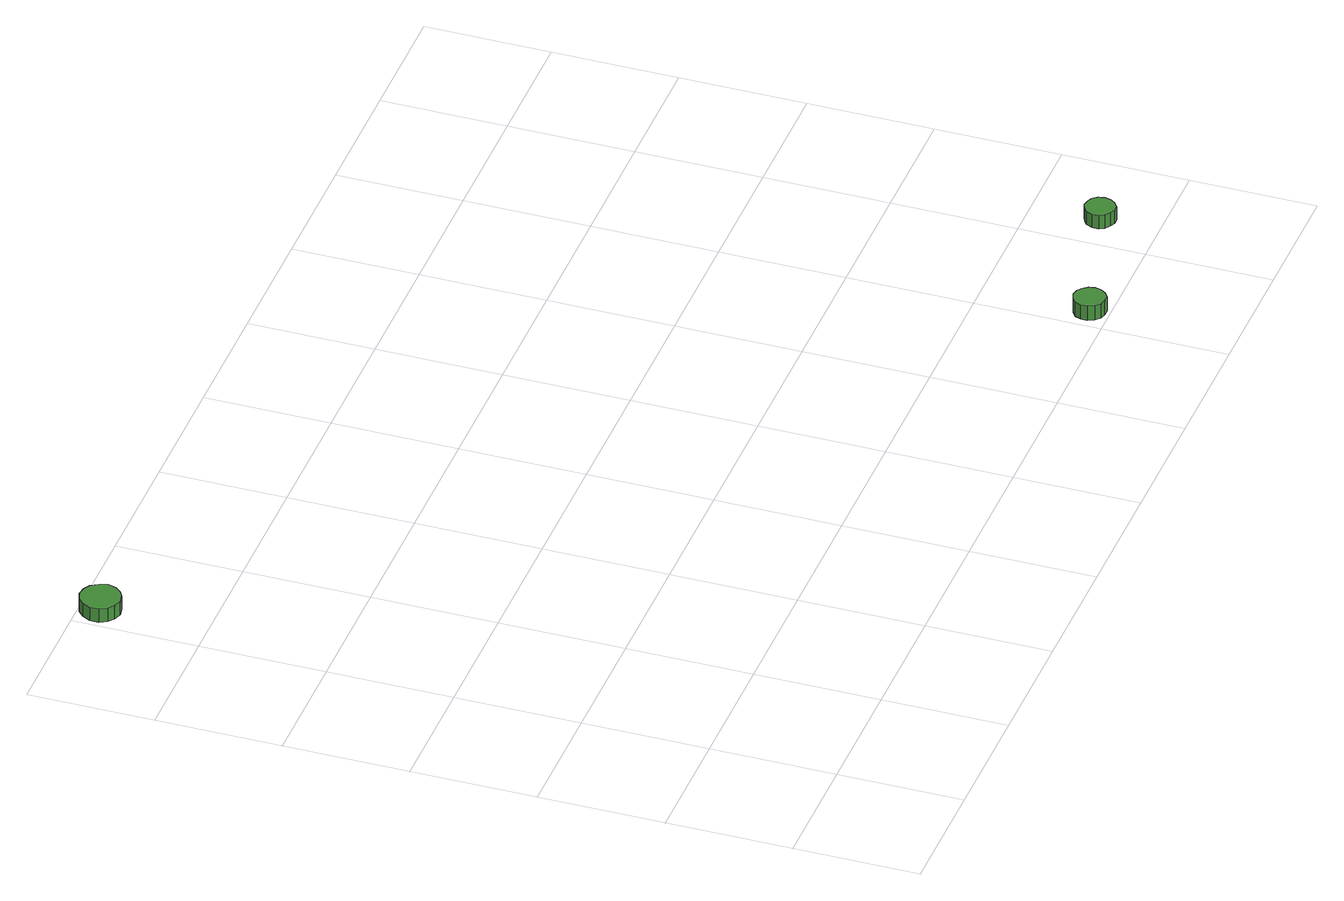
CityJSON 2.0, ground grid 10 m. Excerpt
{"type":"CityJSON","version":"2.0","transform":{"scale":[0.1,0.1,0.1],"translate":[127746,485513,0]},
"CityObjects":{
"tree1":{"type":"SolitaryVegetationObject","attributes":{"function":"something"},"geometry":[{"type":"MultiSurface","lod":"1","boundaries":[[[0,1,2,3,4,5,6,7,8,9,10,11,12,13,14]],[[15,16,17,18,19,20,21,22,23,24,25,26,27,28,29]],[[0,29,28,1]],[[1,28,27,2]],[[2,27,26,3]],[[3,26,25,4]],[[4,25,24,5]],[[5,24,23,6]],[[6,23,22,7]],[[7,22,21,8]],[[8,21,20,9]],[[9,20,19,10]],[[10,19,18,11]],[[11,18,17,12]],[[12,17,16,13]],[[13,16,15,14]],[[14,15,29,0]]]}]},
"tree2":{"type":"SolitaryVegetationObject","attributes":{"function":"something"},"geometry":[{"type":"MultiSurface","lod":"1","boundaries":[[[30,31,32,33,34,35,36,37,38,39,40,41,42,43,44]],[[45,46,47,48,49,50,51,52,53,54,55,56,57,58,59]],[[30,59,58,31]],[[31,58,57,32]],[[32,57,56,33]],[[33,56,55,34]],[[34,55,54,35]],[[35,54,53,36]],[[36,53,52,37]],[[37,52,51,38]],[[38,51,50,39]],[[39,50,49,40]],[[40,49,48,41]],[[41,48,47,42]],[[42,47,46,43]],[[43,46,45,44]],[[44,45,59,30]]]}]},
"tree3":{"type":"SolitaryVegetationObject","attributes":{"function":"something"},"geometry":[{"type":"MultiSurface","lod":"1","boundaries":[[[60,61,62,63,64,65,66,67,68,69,70,71,72,73,74]],[[75,76,77,78,79,80,81,82,83,84,85,86,87,88,89]],[[60,89,88,61]],[[61,88,87,62]],[[62,87,86,63]],[[63,86,85,64]],[[64,85,84,65]],[[65,84,83,66]],[[66,83,82,67]],[[67,82,81,68]],[[68,81,80,69]],[[69,80,79,70]],[[70,79,78,71]],[[71,78,77,72]],[[72,77,76,73]],[[73,76,75,74]],[[74,75,89,60]]]}]}
},
"vertices":[
[37,584,17],[35,590,17],[31,596,17],[26,599,17],[19,600,17],[13,598,17],[8,593,17],[5,587,17],[5,580,17],[8,574,17],[13,570,17],[19,568,17],[26,569,17],[31,572,17],[35,577,17],[35,577,5],[31,572,5],[26,569,5],[19,568,5],[13,570,5],[8,574,5],[5,580,5],[5,587,5],[8,593,5],[13,598,5],[19,600,5],[26,599,5],[31,596,5],[35,590,5],[37,584,5],
[630,15,19],[629,20,19],[626,24,19],[622,27,19],[617,28,19],[612,26,19],[608,23,19],[606,18,19],[606,13,19],[608,8,19],[612,4,19],[617,3,19],[622,3,19],[626,6,19],[629,10,19],[629,10,6],[626,6,6],[622,3,6],[617,3,6],[612,4,6],[608,8,6],[606,13,6],[606,18,6],[608,23,6],[612,26,6],[617,28,6],[622,27,6],[626,24,6],[629,20,6],[630,15,6],
[742,46,18],[741,51,18],[738,55,18],[734,57,18],[729,58,18],[725,56,18],[721,53,18],[719,48,18],[719,43,18],[721,39,18],[725,36,18],[729,34,18],[734,34,18],[738,37,18],[741,41,18],[741,41,6],[738,37,6],[734,34,6],[729,34,6],[725,36,6],[721,39,6],[719,43,6],[719,48,6],[721,53,6],[725,56,6],[729,58,6],[734,57,6],[738,55,6],[741,51,6],[742,46,6]
]}
